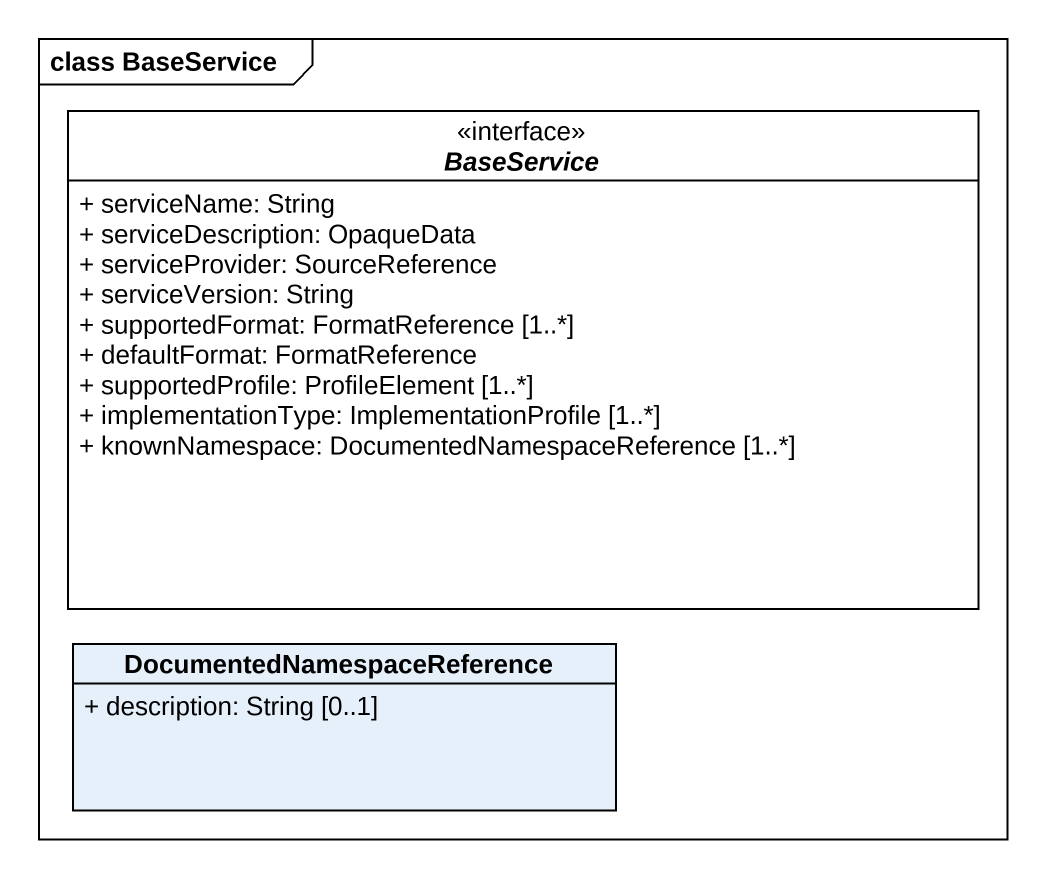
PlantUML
@startuml
mainframe class BaseService
hide circle
hide empty members
skinparam classAttributeIconSize 0
interface BaseService <<interface>> #FFFFFF {
  + serviceName: String
  + serviceDescription: OpaqueData
  + serviceProvider: SourceReference
  + serviceVersion: String
  + supportedFormat: FormatReference [1..*]
  + defaultFormat: FormatReference
  + supportedProfile: ProfileElement [1..*]
  + implementationType: ImplementationProfile [1..*]
  + knownNamespace: DocumentedNamespaceReference [1..*]
}
class DocumentedNamespaceReference {
  + description: String [0..1]
}
@enduml
